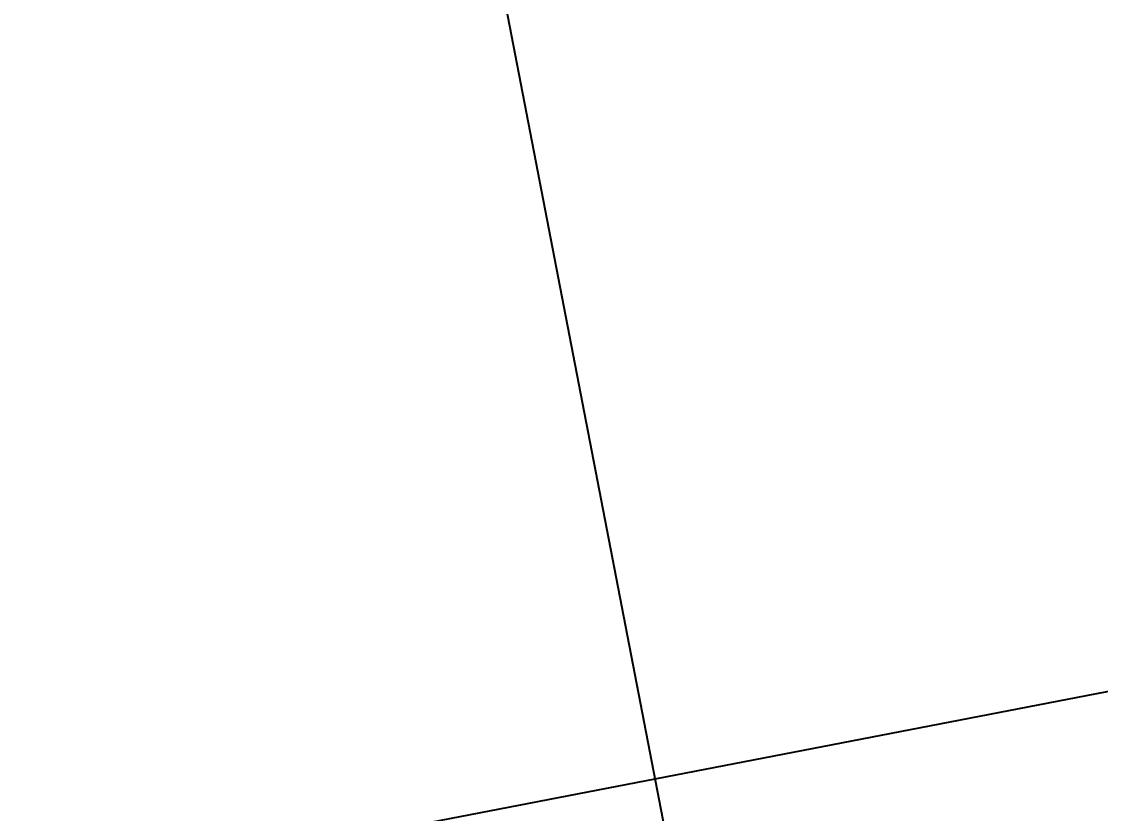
# Model space of a CAD drawing. Extents: x 650600 to 666820, y -4460 to 7020.
# Drawn here: x 659812.74 to 659818.63, y -451.53 to -447.2 of the extents above; entities that cross this region are included whole.
import ezdxf

# ---------------------------------------------------------------- set-up
doc = ezdxf.new("R2010")
doc.units = 0
doc.header["$LTSCALE"] = 200
doc.header["$MEASUREMENT"] = 0
doc.layers.add('LINEA_ANG', color=2, linetype='CONTINUOUS')
doc.layers.add('LS', color=7, linetype='CONTINUOUS')

msp = doc.modelspace()

# ---------------------------------------------------------------- linework, layer by layer
at = {"layer": 'LINEA_ANG'}
for p, q in [((659742.355, -68.4256), (659888.1622, -824.4945)), ((659791.6518, -456.073), (659988.0334, -418.201))]:
    msp.add_line(p, q, dxfattribs=at)
at = {"layer": 'LS', "color": 6}
msp.add_line((659742.355, -68.4256), (659888.1622, -824.4945), dxfattribs=at)

doc.saveas('drawing.dxf')
